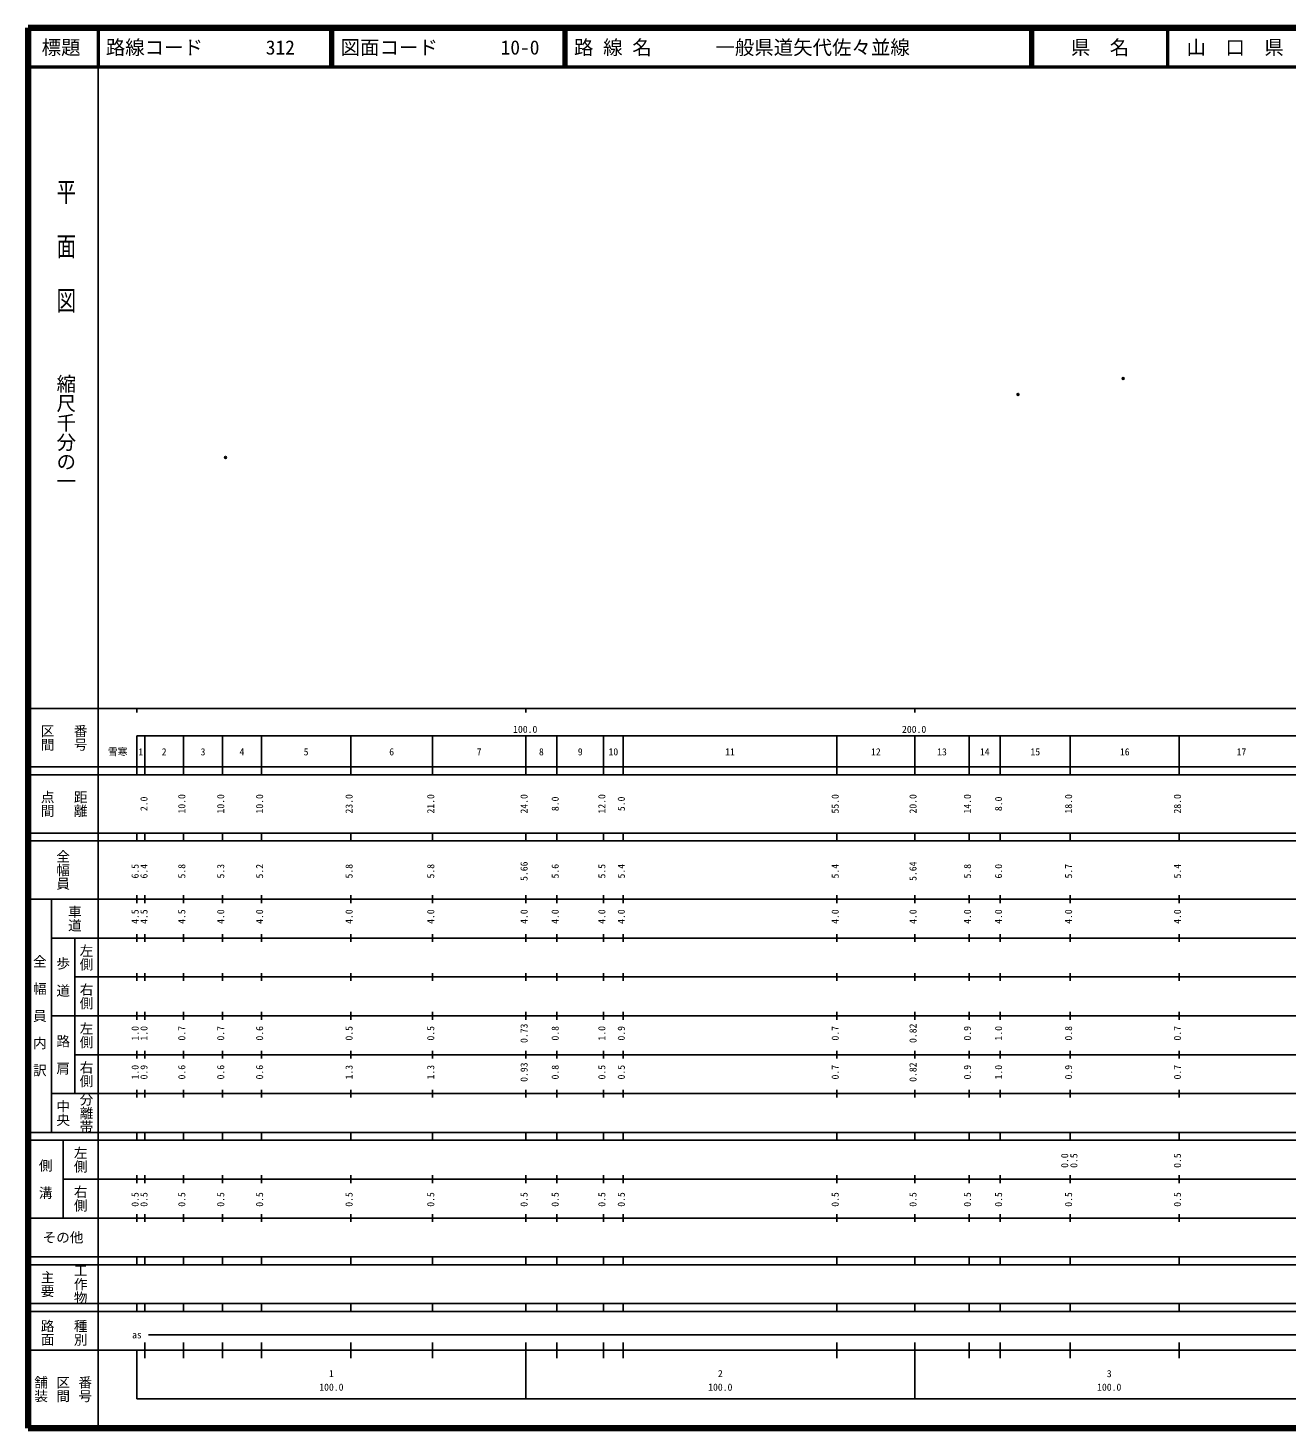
# Model space of a CAD drawing. Units: millimetres on the paper. Extents: x 40 to 680, y 20 to 380.
# Drawn here: x 40 to 363.7, y 20 to 380 of the extents above; entities that cross this region are included whole.
import ezdxf
from ezdxf.enums import TextEntityAlignment as Align

# ---------------------------------------------------------------- set-up
doc = ezdxf.new("R2010")
doc.units = ezdxf.units.MM
doc.header["$PDMODE"] = 32
doc.header["$PDSIZE"] = 0.5
doc.layers.add('M-OTRS', color=6, linetype='Continuous')
doc.layers.add('M-TTL-TXT', color=7, linetype='Continuous')
for name, color, linetype, lineweight in [('M-TTL', 2, 'Continuous', 140), ('M-TTL-BAND', 7, 'Continuous', 25), ('M-TTL-LINE', 7, 'Continuous', 50)]:
    doc.layers.add(name, color=color, linetype=linetype, lineweight=lineweight)
doc.styles.add('@ＭＳ ゴシック', font='')
doc.styles.add('ＭＳ ゴシック', font='')
doc.styles.get('@ＭＳ ゴシック').set_extended_font_data('@MS Gothic')
doc.styles.get('ＭＳ ゴシック').set_extended_font_data('MS Gothic')

msp = doc.modelspace()

# ---------------------------------------------------------------- linework, layer by layer
at = {"layer": 'M-OTRS'}
for p in [(321.621, 289.87), (294.552, 285.773), (90.807, 269.581)]:
    msp.add_point(p, dxfattribs=at)
at = {"layer": 'M-TTL'}
for p, q in [((40, 380), (40, 20)), ((680, 380), (40, 380)), ((40, 20), (680, 20))]:
    msp.add_line(p, q, dxfattribs=at)
at = {"layer": 'M-TTL-BAND'}
for p, q in [((58, 370), (58, 20)), ((40, 205), (579, 205)), ((68, 205), (68, 204)), ((168, 205), (168, 204)), ((268, 205), (268, 204)), ((68, 198), (579, 198)), ((68, 198), (68, 188)), ((70, 188), (70, 198)), ((80, 188), (80, 198)), ((90, 188), (90, 198)), ((100, 188), (100, 198)), ((123, 188), (123, 198)), ((144, 188), (144, 198)), ((168, 188), (168, 198)), ((176, 188), (176, 198)), ((188, 188), (188, 198)), ((193, 188), (193, 198)), ((248, 188), (248, 198)), ((268, 188), (268, 198)), ((282, 188), (282, 198)), ((290, 188), (290, 198)), ((308, 188), (308, 198)), ((336, 188), (336, 198)), ((40, 190), (579, 190)), ((40, 188), (579, 188)), ((40, 173), (579, 173)), ((68, 171), (68, 173)), ((70, 171), (70, 173)), ((80, 171), (80, 173)), ((90, 171), (90, 173)), ((100, 171), (100, 173)), ((123, 171), (123, 173)), ((144, 171), (144, 173)), ((168, 171), (168, 173)), ((176, 171), (176, 173)), ((188, 171), (188, 173)), ((193, 171), (193, 173)), ((248, 171), (248, 173)), ((268, 171), (268, 173)), ((282, 171), (282, 173)), ((290, 171), (290, 173)), ((308, 171), (308, 173)), ((336, 171), (336, 173)), ((40, 171), (579, 171)), ((40, 156), (579, 156)), ((46, 96), (46, 156)), ((68, 155), (68, 157)), ((70, 155), (70, 157)), ((80, 155), (80, 157)), ((90, 155), (90, 157)), ((100, 155), (100, 157)), ((123, 155), (123, 157)), ((144, 155), (144, 157)), ((168, 155), (168, 157)), ((176, 155), (176, 157)), ((188, 155), (188, 157)), ((193, 155), (193, 157)), ((248, 155), (248, 157)), ((268, 155), (268, 157)), ((282, 155), (282, 157)), ((290, 155), (290, 157)), ((308, 155), (308, 157)), ((336, 155), (336, 157)), ((46, 146), (579, 146)), ((52, 146), (52, 106)), ((68, 145), (68, 147)), ((70, 145), (70, 147)), ((80, 145), (80, 147)), ((90, 145), (90, 147)), ((100, 145), (100, 147)), ((123, 145), (123, 147)), ((144, 145), (144, 147)), ((168, 145), (168, 147)), ((176, 145), (176, 147)), ((188, 145), (188, 147)), ((193, 145), (193, 147)), ((248, 145), (248, 147)), ((268, 145), (268, 147)), ((282, 145), (282, 147)), ((290, 145), (290, 147)), ((308, 145), (308, 147)), ((336, 145), (336, 147)), ((68, 135), (68, 137)), ((70, 135), (70, 137)), ((80, 135), (80, 137)), ((90, 135), (90, 137)), ((100, 135), (100, 137)), ((123, 135), (123, 137)), ((144, 135), (144, 137)), ((168, 135), (168, 137)), ((176, 135), (176, 137)), ((188, 135), (188, 137)), ((193, 135), (193, 137)), ((248, 135), (248, 137)), ((268, 135), (268, 137)), ((282, 135), (282, 137)), ((290, 135), (290, 137)), ((308, 135), (308, 137)), ((336, 135), (336, 137)), ((52, 136), (579, 136)), ((46, 126), (579, 126)), ((68, 125), (68, 127)), ((70, 125), (70, 127)), ((80, 125), (80, 127)), ((90, 125), (90, 127)), ((100, 125), (100, 127)), ((123, 125), (123, 127)), ((144, 125), (144, 127)), ((168, 125), (168, 127)), ((176, 125), (176, 127)), ((188, 125), (188, 127)), ((193, 125), (193, 127)), ((248, 125), (248, 127)), ((268, 125), (268, 127)), ((282, 125), (282, 127)), ((290, 125), (290, 127)), ((308, 125), (308, 127)), ((336, 125), (336, 127)), ((52, 116), (579, 116)), ((68, 115), (68, 117)), ((70, 115), (70, 117)), ((80, 115), (80, 117)), ((90, 115), (90, 117)), ((100, 115), (100, 117)), ((123, 115), (123, 117)), ((144, 115), (144, 117)), ((168, 115), (168, 117)), ((176, 115), (176, 117)), ((188, 115), (188, 117)), ((193, 115), (193, 117)), ((248, 115), (248, 117)), ((268, 115), (268, 117)), ((282, 115), (282, 117)), ((290, 115), (290, 117)), ((308, 115), (308, 117)), ((336, 115), (336, 117)), ((46, 106), (579, 106)), ((68, 105), (68, 107)), ((70, 105), (70, 107)), ((80, 105), (80, 107)), ((90, 105), (90, 107)), ((100, 105), (100, 107)), ((123, 105), (123, 107)), ((144, 105), (144, 107)), ((168, 105), (168, 107)), ((176, 105), (176, 107)), ((188, 105), (188, 107)), ((193, 105), (193, 107)), ((248, 105), (248, 107)), ((268, 105), (268, 107)), ((282, 105), (282, 107)), ((290, 105), (290, 107)), ((308, 105), (308, 107)), ((336, 105), (336, 107)), ((40, 96), (579, 96)), ((40, 94), (579, 94)), ((49, 94), (49, 74)), ((68, 94), (68, 96)), ((70, 94), (70, 96)), ((80, 94), (80, 96)), ((90, 94), (90, 96)), ((100, 94), (100, 96)), ((123, 94), (123, 96)), ((144, 94), (144, 96)), ((168, 94), (168, 96)), ((176, 94), (176, 96)), ((188, 94), (188, 96)), ((193, 94), (193, 96)), ((248, 94), (248, 96)), ((268, 94), (268, 96)), ((282, 94), (282, 96)), ((290, 94), (290, 96)), ((308, 94), (308, 96)), ((336, 94), (336, 96)), ((49, 84), (579, 84)), ((68, 83), (68, 85)), ((70, 83), (70, 85)), ((80, 83), (80, 85)), ((90, 83), (90, 85)), ((100, 83), (100, 85)), ((123, 83), (123, 85)), ((144, 83), (144, 85)), ((168, 83), (168, 85)), ((176, 83), (176, 85)), ((188, 83), (188, 85)), ((193, 83), (193, 85)), ((248, 83), (248, 85)), ((268, 83), (268, 85)), ((282, 83), (282, 85)), ((290, 83), (290, 85)), ((308, 83), (308, 85)), ((336, 83), (336, 85)), ((40, 74), (579, 74)), ((68, 73), (68, 75)), ((70, 73), (70, 75)), ((80, 73), (80, 75)), ((90, 73), (90, 75)), ((100, 73), (100, 75)), ((123, 73), (123, 75)), ((144, 73), (144, 75)), ((168, 73), (168, 75)), ((176, 73), (176, 75)), ((188, 73), (188, 75)), ((193, 73), (193, 75)), ((248, 73), (248, 75)), ((268, 73), (268, 75)), ((282, 73), (282, 75)), ((290, 73), (290, 75)), ((308, 73), (308, 75)), ((336, 73), (336, 75)), ((40, 64), (579, 64)), ((40, 62), (579, 62)), ((68, 62), (68, 64)), ((70, 62), (70, 64)), ((80, 62), (80, 64)), ((90, 62), (90, 64)), ((100, 62), (100, 64)), ((123, 62), (123, 64)), ((144, 62), (144, 64)), ((168, 62), (168, 64)), ((176, 62), (176, 64)), ((188, 62), (188, 64)), ((193, 62), (193, 64)), ((248, 62), (248, 64)), ((268, 62), (268, 64)), ((282, 62), (282, 64)), ((290, 62), (290, 64)), ((308, 62), (308, 64)), ((336, 62), (336, 64)), ((40, 52), (579, 52)), ((68, 50), (68, 52)), ((70, 50), (70, 52)), ((80, 50), (80, 52)), ((90, 50), (90, 52)), ((100, 50), (100, 52)), ((123, 50), (123, 52)), ((144, 50), (144, 52)), ((168, 50), (168, 52)), ((176, 50), (176, 52)), ((188, 50), (188, 52)), ((193, 50), (193, 52)), ((248, 50), (248, 52)), ((268, 50), (268, 52)), ((282, 50), (282, 52)), ((290, 50), (290, 52)), ((308, 50), (308, 52)), ((336, 50), (336, 52)), ((40, 50), (579, 50)), ((71, 44), (565, 44)), ((40, 40), (579, 40)), ((68, 40), (68, 27.5)), ((70, 38), (70, 42)), ((80, 38), (80, 42)), ((90, 38), (90, 42)), ((100, 38), (100, 42)), ((123, 38), (123, 42)), ((144, 38), (144, 42)), ((168, 27.5), (168, 42)), ((176, 38), (176, 42)), ((188, 38), (188, 42)), ((193, 38), (193, 42)), ((248, 38), (248, 42)), ((268, 27.5), (268, 42)), ((282, 38), (282, 42)), ((290, 38), (290, 42)), ((308, 38), (308, 42)), ((336, 38), (336, 42)), ((68, 27.5), (579, 27.5))]:
    msp.add_line(p, q, dxfattribs=at)
at = {"layer": 'M-TTL-LINE'}
for p, q in [((58, 380), (58, 370)), ((117.75, 380), (117.75, 370)), ((118.25, 380), (118.25, 370)), ((177.75, 380), (177.75, 370)), ((178.25, 380), (178.25, 370)), ((297.75, 380), (297.75, 370)), ((298.25, 380), (298.25, 370)), ((333, 380), (333, 370)), ((40, 370), (680, 370))]:
    msp.add_line(p, q, dxfattribs=at)

# ---------------------------------------------------------------- texts
at = {"layer": 'M-TTL-BAND', "style": '@ＭＳ ゴシック', "width": 1.4}
msp.add_text('平  面  図', height=3.666, rotation=270, dxfattribs=at).set_placement((49.777, 306.475), align=Align.MIDDLE_RIGHT)
at = {"layer": 'M-TTL-BAND', "style": '@ＭＳ ゴシック'}
msp.add_text('縮尺千分の一', height=3.666, rotation=270, dxfattribs=at).set_placement((49.777, 261.03), align=Align.MIDDLE_RIGHT)
for s, p in [('区間', (45, 197.5)), ('番号', (53.5, 197.5)), ('点間', (45, 180.5)), ('距離', (53.5, 180.5)), ('全幅員', (49, 163.5)), ('車道', (52, 151)), ('左側', (55, 141)), ('全\u3000幅\u3000員\u3000内\u3000訳', (43, 126)), ('歩\u3000道', (49, 136)), ('右側', (55, 131)), ('左側', (55, 121)), ('路\u3000肩', (49, 116)), ('右側', (55, 111)), ('分離帯', (55, 101)), ('中央', (49, 101)), ('左側', (53.5, 89)), ('側\u3000溝', (44.5, 84)), ('右側', (53.5, 79)), ('工作物', (53.5, 57)), ('主要', (45, 57)), ('路面', (45, 44.5)), ('種別', (53.5, 44.5)), ('舗装', (43.333, 30)), ('区間', (49, 30)), ('番号', (54.667, 30))]:
    msp.add_text(s, height=2.566, rotation=270, dxfattribs=at).set_placement(p, align=Align.MIDDLE_CENTER)
at = {"layer": 'M-TTL-BAND', "style": 'ＭＳ ゴシック'}
for s, p in [('100.0', (167.844, 198.195)), ('200.0', (267.844, 198.195)), ('雪寒', (63.074, 192.405)), ('1', (69, 192.405)), ('2', (75, 192.405)), ('3', (85, 192.405)), ('4', (95, 192.405)), ('5', (111.5, 192.405)), ('6', (133.5, 192.405)), ('7', (156, 192.405)), ('8', (172, 192.405)), ('9', (182, 192.405)), ('10', (190.5, 192.405)), ('11', (220.5, 192.405)), ('12', (258, 192.405)), ('13', (275, 192.405)), ('14', (286, 192.405)), ('15', (299, 192.405)), ('16', (322, 192.405)), ('17', (352, 192.405)), ('as', (68, 42.5)), ('1', (118, 32.523)), ('2', (218, 32.523)), ('3', (318, 32.523)), ('100.0', (118, 29.033)), ('100.0', (218, 29.033)), ('100.0', (318, 29.033))]:
    msp.add_text(s, height=1.833, dxfattribs=at).set_placement(p, align=Align.BOTTOM_CENTER)
for s, p in [('2.0', (71.274, 180.5)), ('10.0', (81, 180.5)), ('10.0', (91, 180.5)), ('10.0', (101, 180.5)), ('23.0', (124, 180.5)), ('21.0', (145, 180.5)), ('24.0', (169, 180.5)), ('8.0', (177, 180.5)), ('12.0', (189, 180.5)), ('5.0', (194, 180.5)), ('55.0', (249, 180.5)), ('20.0', (269, 180.5)), ('14.0', (283, 180.5)), ('8.0', (291, 180.5)), ('18.0', (309, 180.5)), ('28.0', (337, 180.5)), ('6.5', (69, 163.174)), ('6.4', (71.274, 163.174)), ('5.8', (81, 163.174)), ('5.3', (91, 163.174)), ('5.2', (101, 163.174)), ('5.8', (124, 163.174)), ('5.8', (145, 163.174)), ('5.66', (169, 163.174)), ('5.6', (177, 163.174)), ('5.5', (189, 163.174)), ('5.4', (194, 163.174)), ('5.4', (249, 163.174)), ('5.64', (269, 163.174)), ('5.8', (283, 163.174)), ('6.0', (291, 163.174)), ('5.7', (309, 163.174)), ('5.4', (337, 163.174)), ('4.5', (69, 151.5)), ('4.5', (71.274, 151.5)), ('4.5', (81, 151.5)), ('4.0', (91, 151.5)), ('4.0', (101, 151.5)), ('4.0', (124, 151.5)), ('4.0', (145, 151.5)), ('4.0', (169, 151.5)), ('4.0', (177, 151.5)), ('4.0', (189, 151.5)), ('4.0', (194, 151.5)), ('4.0', (249, 151.5)), ('4.0', (269, 151.5)), ('4.0', (283, 151.5)), ('4.0', (291, 151.5)), ('4.0', (309, 151.5)), ('4.0', (337, 151.5)), ('1.0', (69, 121.5)), ('1.0', (71.274, 121.5)), ('0.7', (81, 121.5)), ('0.7', (91, 121.5)), ('0.6', (101, 121.5)), ('0.5', (124, 121.5)), ('0.5', (145, 121.5)), ('0.73', (169, 121.5)), ('0.8', (177, 121.5)), ('1.0', (189, 121.5)), ('0.9', (194, 121.5)), ('0.7', (249, 121.5)), ('0.82', (269, 121.5)), ('0.9', (283, 121.5)), ('1.0', (291, 121.5)), ('0.8', (309, 121.5)), ('0.7', (337, 121.5)), ('1.0', (69, 111.5)), ('0.9', (71.274, 111.5)), ('0.6', (81, 111.5)), ('0.6', (91, 111.5)), ('0.6', (101, 111.5)), ('1.3', (124, 111.5)), ('1.3', (145, 111.5)), ('0.93', (169, 111.5)), ('0.8', (177, 111.5)), ('0.5', (189, 111.5)), ('0.5', (194, 111.5)), ('0.7', (249, 111.5)), ('0.82', (269, 111.5)), ('0.9', (283, 111.5)), ('1.0', (291, 111.5)), ('0.9', (309, 111.5)), ('0.7', (337, 111.5)), ('0.0', (308, 88.764)), ('0.5', (310.37, 88.764)), ('0.5', (337, 88.764)), ('0.5', (69, 78.764)), ('0.5', (71.274, 78.764)), ('0.5', (81, 78.764)), ('0.5', (91, 78.764)), ('0.5', (101, 78.764)), ('0.5', (124, 78.764)), ('0.5', (145, 78.764)), ('0.5', (169, 78.764)), ('0.5', (177, 78.764)), ('0.5', (189, 78.764)), ('0.5', (194, 78.764)), ('0.5', (249, 78.764)), ('0.5', (269, 78.764)), ('0.5', (283, 78.764)), ('0.5', (291, 78.764)), ('0.5', (309, 78.764)), ('0.5', (337, 78.764))]:
    msp.add_text(s, height=1.833, rotation=90, dxfattribs=at).set_placement(p, align=Align.BOTTOM_CENTER)
msp.add_text('その他', height=2.566, dxfattribs=at).set_placement((49, 69), align=Align.MIDDLE_CENTER)
at = {"layer": 'M-TTL-TXT', "style": 'ＭＳ ゴシック'}
for s, p in [('標題', (48.5, 375)), ('県\u3000名', (315.625, 375)), ('山\u3000口\u3000県', (350.375, 375))]:
    msp.add_text(s, height=3.666, dxfattribs=at).set_placement(p, align=Align.MIDDLE_CENTER)
for s, p in [('路線コード', (60, 375)), ('312', (101.142, 375)), ('図面コード', (120.38, 375)), ('10-0', (161.521, 375)), ('路 線 名', (180.38, 375)), ('一般県道矢代佐々並線', (216.734, 375))]:
    msp.add_text(s, height=3.666, dxfattribs=at).set_placement(p, align=Align.MIDDLE_LEFT)

doc.saveas('drawing.dxf')
